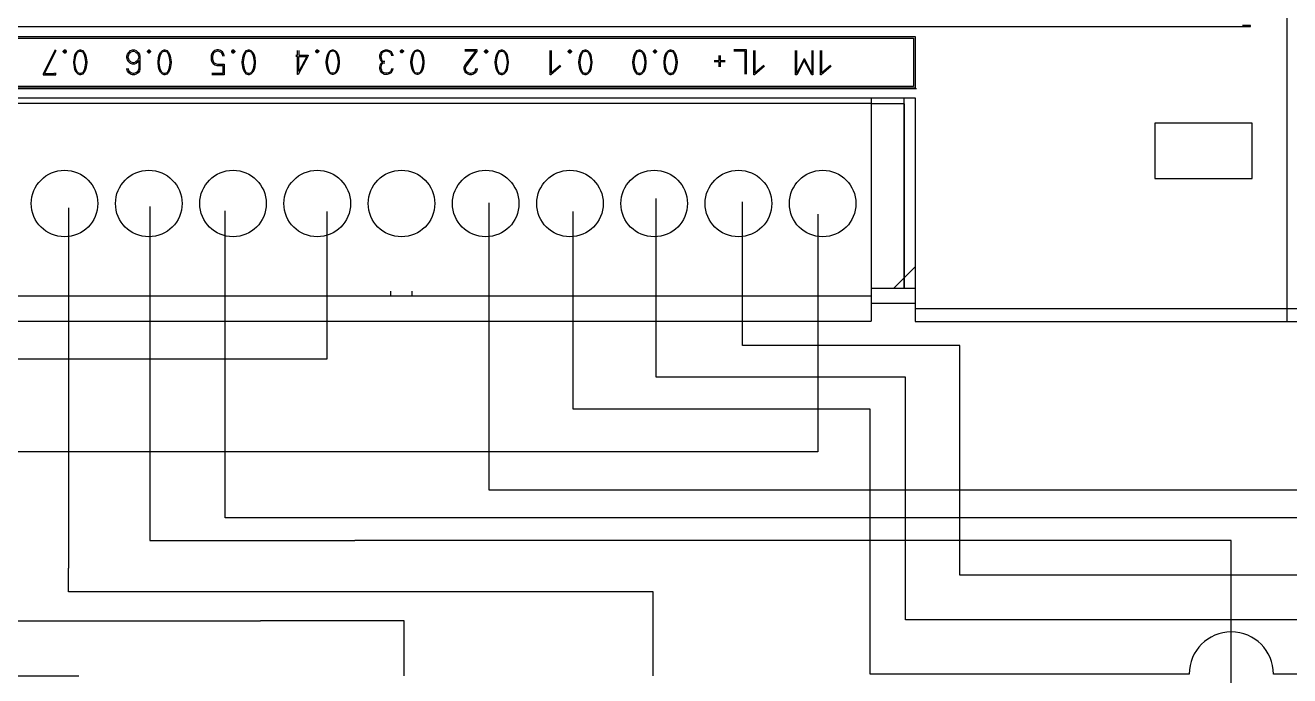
# Model space of a CAD drawing. Header units: millimetres. Extents: x 408 to 981, y 278 to 684.
# Drawn here: x 618.6 to 694.9, y 415.7 to 455 of the extents above; entities that cross this region are included whole.
import ezdxf

# ---------------------------------------------------------------- set-up
doc = ezdxf.new("R2010")
doc.units = ezdxf.units.MM
for name, color, linetype in [('0007LEVEL_1', 7, 'Continuous'), ('8_ALL_NOTES_BALLOONS_SYMBOLS_GT', 7, 'Continuous'), ('RED_2.5mm^2', 1, 'Continuous')]:
    doc.layers.add(name, color=color, linetype=linetype)

msp = doc.modelspace()

# ---------------------------------------------------------------- linework, layer by layer
at = {"color": 7, "linetype": 'Continuous'}
for p, q in [((694.683, 516.296), (694.683, 437.896)), ((539.283, 454.905), (692.483, 454.905)), ((692.483, 454.905), (692.483, 454.964)), ((539.183, 450.596), (672.263, 450.596)), ((672.263, 450.596), (672.263, 437.096)), ((686.723, 449.076), (686.723, 445.736)), ((692.583, 449.076), (686.723, 449.076)), ((692.583, 445.736), (692.583, 449.076)), ((686.723, 445.736), (692.583, 445.736)), ((672.263, 437.096), (732.283, 437.096))]:
    msp.add_line(p, q, dxfattribs=at)
for points in [[(692.483, 454.964), (692.24, 454.965), (692.081, 454.967), (691.995, 454.971)], [(694.683, 437.896), (694.682, 437.59), (694.68, 437.33), (694.676, 437.157), (694.672, 437.096)]]:
    msp.add_spline(points, degree=3, dxfattribs=at)
at = {"layer": '0007LEVEL_1', "color": 7, "linetype": 'Continuous'}
for p, q in [((607.883, 454.296), (672.263, 454.296)), ((607.983, 454.196), (672.163, 454.196)), ((672.163, 454.196), (672.163, 451.296)), ((672.263, 454.296), (672.263, 451.196)), ((620.393, 453.496), (619.68, 452.033)), ((620.43, 453.458), (619.755, 452.071)), ((620.88, 453.421), (620.955, 453.496)), ((620.88, 453.383), (620.88, 453.421)), ((620.955, 453.308), (620.88, 453.383)), ((620.955, 453.496), (620.993, 453.496)), ((620.955, 453.383), (620.955, 453.421)), ((620.955, 453.421), (620.993, 453.421)), ((620.993, 453.383), (620.955, 453.383)), ((620.993, 453.308), (620.955, 453.308)), ((620.993, 453.496), (621.068, 453.421)), ((620.993, 453.421), (620.993, 453.383)), ((621.068, 453.383), (620.993, 453.308)), ((621.068, 453.421), (621.068, 453.383)), ((621.518, 452.783), (621.555, 453.008)), ((621.555, 453.008), (621.593, 453.196)), ((621.593, 453.196), (621.668, 453.346)), ((621.593, 452.783), (621.63, 453.008)), ((621.63, 453.008), (621.668, 453.196)), ((621.668, 453.346), (621.78, 453.458)), ((621.668, 453.196), (621.743, 453.346)), ((621.743, 453.346), (621.78, 453.383)), ((621.78, 453.458), (621.893, 453.496)), ((621.78, 453.383), (621.893, 453.421)), ((621.893, 453.496), (621.93, 453.496)), ((621.893, 453.421), (621.93, 453.421)), ((621.93, 453.496), (622.043, 453.458)), ((621.93, 453.421), (622.043, 453.383)), ((622.043, 453.458), (622.155, 453.346)), ((622.043, 453.383), (622.08, 453.346)), ((622.08, 453.346), (622.155, 453.196)), ((622.155, 453.346), (622.23, 453.196)), ((622.155, 453.196), (622.193, 453.008)), ((622.193, 453.008), (622.23, 452.783)), ((622.23, 453.196), (622.268, 453.008)), ((622.268, 453.008), (622.305, 452.783)), ((624.725, 453.121), (624.763, 453.233)), ((624.725, 453.008), (624.725, 453.121)), ((624.763, 452.896), (624.725, 453.008)), ((624.763, 453.233), (624.838, 453.346)), ((624.8, 453.083), (624.838, 453.196)), ((624.8, 453.046), (624.8, 453.083)), ((624.838, 452.933), (624.8, 453.046)), ((624.838, 453.346), (624.95, 453.458)), ((624.838, 453.196), (624.875, 453.271)), ((624.875, 453.271), (624.988, 453.383)), ((624.95, 453.458), (625.063, 453.496)), ((624.988, 453.383), (625.1, 453.421)), ((625.063, 453.496), (625.175, 453.496)), ((625.1, 453.421), (625.138, 453.421)), ((625.138, 453.421), (625.25, 453.383)), ((625.175, 453.496), (625.288, 453.458)), ((625.25, 453.383), (625.363, 453.271)), ((625.288, 453.458), (625.4, 453.346)), ((625.363, 453.271), (625.4, 453.196)), ((625.4, 453.346), (625.475, 453.233)), ((625.4, 453.196), (625.438, 453.083)), ((625.438, 453.046), (625.4, 452.933)), ((625.438, 453.083), (625.438, 453.046)), ((625.475, 453.233), (625.513, 453.121)), ((625.513, 453.121), (625.513, 452.333)), ((625.963, 453.421), (626.038, 453.496)), ((625.963, 453.383), (625.963, 453.421)), ((626.038, 453.308), (625.963, 453.383)), ((626.038, 453.496), (626.075, 453.496)), ((626.038, 453.383), (626.038, 453.421)), ((626.038, 453.421), (626.075, 453.421)), ((626.075, 453.383), (626.038, 453.383)), ((626.075, 453.308), (626.038, 453.308)), ((626.075, 453.496), (626.15, 453.421)), ((626.075, 453.421), (626.075, 453.383)), ((626.15, 453.383), (626.075, 453.308)), ((626.15, 453.421), (626.15, 453.383)), ((626.6, 452.783), (626.638, 453.008)), ((626.638, 453.008), (626.675, 453.196)), ((626.675, 453.196), (626.75, 453.346)), ((626.675, 452.783), (626.713, 453.008)), ((626.713, 453.008), (626.75, 453.196)), ((626.75, 453.346), (626.863, 453.458)), ((626.75, 453.196), (626.825, 453.346)), ((626.825, 453.346), (626.863, 453.383)), ((626.863, 453.458), (626.975, 453.496)), ((626.863, 453.383), (626.975, 453.421)), ((626.975, 453.496), (627.013, 453.496)), ((626.975, 453.421), (627.013, 453.421)), ((627.013, 453.496), (627.125, 453.458)), ((627.013, 453.421), (627.125, 453.383)), ((627.125, 453.458), (627.238, 453.346)), ((627.125, 453.383), (627.163, 453.346)), ((627.163, 453.346), (627.238, 453.196)), ((627.238, 453.346), (627.313, 453.196)), ((627.238, 453.196), (627.275, 453.008)), ((627.275, 453.008), (627.313, 452.783)), ((627.313, 453.196), (627.35, 453.008)), ((627.35, 453.008), (627.388, 452.783)), ((629.843, 453.271), (629.805, 453.158)), ((629.805, 453.158), (629.805, 452.896)), ((629.918, 453.383), (629.843, 453.271)), ((629.918, 453.233), (629.88, 453.121)), ((629.88, 453.121), (629.88, 452.933)), ((630.03, 453.458), (629.918, 453.383)), ((629.955, 453.308), (629.918, 453.233)), ((629.993, 453.346), (629.955, 453.308)), ((630.068, 453.383), (629.993, 453.346)), ((630.143, 453.496), (630.03, 453.458)), ((630.18, 453.421), (630.068, 453.383)), ((630.255, 453.496), (630.143, 453.496)), ((630.218, 453.421), (630.18, 453.421)), ((630.33, 453.383), (630.218, 453.421)), ((630.368, 453.458), (630.255, 453.496)), ((630.405, 453.346), (630.33, 453.383)), ((630.48, 453.383), (630.368, 453.458)), ((630.443, 453.308), (630.405, 453.346)), ((630.48, 453.233), (630.443, 453.308)), ((630.555, 453.271), (630.48, 453.383)), ((630.518, 453.121), (630.48, 453.233)), ((630.593, 453.158), (630.555, 453.271)), ((630.593, 453.121), (630.593, 453.158)), ((631.043, 453.421), (631.118, 453.496)), ((631.043, 453.383), (631.043, 453.421)), ((631.118, 453.308), (631.043, 453.383)), ((631.118, 453.496), (631.155, 453.496)), ((631.118, 453.383), (631.118, 453.421)), ((631.118, 453.421), (631.155, 453.421)), ((631.155, 453.383), (631.118, 453.383)), ((631.155, 453.308), (631.118, 453.308)), ((631.155, 453.496), (631.23, 453.421)), ((631.155, 453.421), (631.155, 453.383)), ((631.23, 453.383), (631.155, 453.308)), ((631.23, 453.421), (631.23, 453.383)), ((631.68, 452.783), (631.718, 453.008)), ((631.718, 453.008), (631.755, 453.196)), ((631.755, 453.196), (631.83, 453.346)), ((631.755, 452.783), (631.793, 453.008)), ((631.793, 453.008), (631.83, 453.196)), ((631.83, 453.346), (631.943, 453.458)), ((631.83, 453.196), (631.905, 453.346)), ((631.905, 453.346), (631.943, 453.383)), ((631.943, 453.458), (632.055, 453.496)), ((631.943, 453.383), (632.055, 453.421)), ((632.055, 453.496), (632.093, 453.496)), ((632.055, 453.421), (632.093, 453.421)), ((632.093, 453.496), (632.205, 453.458)), ((632.093, 453.421), (632.205, 453.383)), ((632.205, 453.458), (632.318, 453.346)), ((632.205, 453.383), (632.243, 453.346)), ((632.243, 453.346), (632.318, 453.196)), ((632.318, 453.346), (632.393, 453.196)), ((632.318, 453.196), (632.355, 453.008)), ((632.355, 453.008), (632.393, 452.783)), ((632.393, 453.196), (632.43, 453.008)), ((632.43, 453.008), (632.468, 452.783)), ((634.909, 453.17), (635.021, 453.17)), ((635.021, 453.095), (634.909, 453.095)), ((635.021, 453.17), (635.021, 453.47)), ((635.021, 452.007), (635.021, 453.095)), ((635.659, 453.132), (635.059, 452.007)), ((635.096, 453.47), (635.096, 453.17)), ((635.096, 453.17), (635.659, 453.17)), ((635.584, 453.095), (635.096, 452.195)), ((635.096, 452.195), (635.096, 453.095)), ((635.096, 453.095), (635.584, 453.095)), ((635.659, 453.17), (635.659, 453.132)), ((636.109, 453.432), (636.184, 453.507)), ((636.109, 453.395), (636.109, 453.432)), ((636.184, 453.32), (636.109, 453.395)), ((636.184, 453.507), (636.221, 453.507)), ((636.184, 453.395), (636.184, 453.432)), ((636.184, 453.432), (636.221, 453.432)), ((636.221, 453.395), (636.184, 453.395)), ((636.221, 453.32), (636.184, 453.32)), ((636.221, 453.507), (636.296, 453.432)), ((636.221, 453.432), (636.221, 453.395)), ((636.296, 453.395), (636.221, 453.32)), ((636.296, 453.432), (636.296, 453.395)), ((636.746, 452.795), (636.784, 453.02)), ((636.784, 453.02), (636.821, 453.207)), ((636.821, 453.207), (636.896, 453.357)), ((636.821, 452.795), (636.859, 453.02)), ((636.859, 453.02), (636.896, 453.207)), ((636.896, 453.357), (637.009, 453.47)), ((636.896, 453.207), (636.971, 453.357)), ((636.971, 453.357), (637.009, 453.395)), ((637.009, 453.47), (637.121, 453.507)), ((637.009, 453.395), (637.121, 453.432)), ((637.121, 453.507), (637.159, 453.507)), ((637.121, 453.432), (637.159, 453.432)), ((637.159, 453.507), (637.271, 453.47)), ((637.159, 453.432), (637.271, 453.395)), ((637.271, 453.47), (637.384, 453.357)), ((637.271, 453.395), (637.309, 453.357)), ((637.309, 453.357), (637.384, 453.207)), ((637.384, 453.357), (637.459, 453.207)), ((637.384, 453.207), (637.421, 453.02)), ((637.421, 453.02), (637.459, 452.795)), ((637.459, 453.207), (637.496, 453.02)), ((637.496, 453.02), (637.534, 452.795)), ((639.976, 453.17), (640.014, 453.282)), ((639.976, 453.057), (639.976, 453.17)), ((640.014, 452.907), (639.976, 453.057)), ((640.014, 453.282), (640.089, 453.395)), ((640.051, 453.132), (640.089, 453.245)), ((640.051, 453.057), (640.051, 453.132)), ((640.089, 452.907), (640.051, 453.057)), ((640.089, 453.395), (640.201, 453.47)), ((640.089, 453.245), (640.126, 453.32)), ((640.126, 453.32), (640.164, 453.357)), ((640.164, 453.357), (640.239, 453.395)), ((640.201, 453.47), (640.314, 453.507)), ((640.239, 453.395), (640.351, 453.432)), ((640.314, 453.507), (640.426, 453.507)), ((640.351, 453.432), (640.389, 453.432)), ((640.389, 453.432), (640.501, 453.395)), ((640.426, 453.507), (640.539, 453.47)), ((640.501, 453.395), (640.576, 453.357)), ((640.539, 453.47), (640.651, 453.395)), ((640.576, 453.357), (640.614, 453.32)), ((640.614, 453.32), (640.651, 453.245)), ((640.651, 453.395), (640.726, 453.282)), ((640.651, 453.245), (640.689, 453.132)), ((640.726, 453.282), (640.764, 453.17)), ((640.764, 453.17), (640.764, 453.132)), ((641.214, 453.432), (641.289, 453.507)), ((641.214, 453.395), (641.214, 453.432)), ((641.289, 453.32), (641.214, 453.395)), ((641.289, 453.507), (641.326, 453.507)), ((641.289, 453.395), (641.289, 453.432)), ((641.289, 453.432), (641.326, 453.432)), ((641.326, 453.395), (641.289, 453.395)), ((641.326, 453.32), (641.289, 453.32)), ((641.326, 453.507), (641.401, 453.432)), ((641.326, 453.432), (641.326, 453.395)), ((641.401, 453.395), (641.326, 453.32)), ((641.401, 453.432), (641.401, 453.395)), ((641.851, 452.795), (641.889, 453.02)), ((641.889, 453.02), (641.926, 453.207)), ((641.926, 453.207), (642.001, 453.357)), ((641.926, 452.795), (641.964, 453.02)), ((641.964, 453.02), (642.001, 453.207)), ((642.001, 453.357), (642.114, 453.47)), ((642.001, 453.207), (642.076, 453.357)), ((642.076, 453.357), (642.114, 453.395)), ((642.114, 453.47), (642.226, 453.507)), ((642.114, 453.395), (642.226, 453.432)), ((642.226, 453.507), (642.264, 453.507)), ((642.226, 453.432), (642.264, 453.432)), ((642.264, 453.507), (642.376, 453.47)), ((642.264, 453.432), (642.376, 453.395)), ((642.376, 453.47), (642.489, 453.357)), ((642.376, 453.395), (642.414, 453.357)), ((642.414, 453.357), (642.489, 453.207)), ((642.489, 453.357), (642.564, 453.207)), ((642.489, 453.207), (642.526, 453.02)), ((642.526, 453.02), (642.564, 452.795)), ((642.564, 453.207), (642.601, 453.02)), ((642.601, 453.02), (642.639, 452.795)), ((645.847, 453.496), (645.097, 453.496)), ((645.097, 452.558), (645.772, 453.421)), ((645.772, 453.421), (645.097, 453.421)), ((645.172, 452.483), (645.847, 453.421)), ((645.847, 453.421), (645.847, 453.496)), ((646.297, 453.421), (646.372, 453.496)), ((646.297, 453.383), (646.297, 453.421)), ((646.372, 453.308), (646.297, 453.383)), ((646.372, 453.496), (646.409, 453.496)), ((646.372, 453.383), (646.372, 453.421)), ((646.372, 453.421), (646.409, 453.421)), ((646.409, 453.383), (646.372, 453.383)), ((646.409, 453.308), (646.372, 453.308)), ((646.409, 453.496), (646.484, 453.421)), ((646.409, 453.421), (646.409, 453.383)), ((646.484, 453.383), (646.409, 453.308)), ((646.484, 453.421), (646.484, 453.383)), ((646.934, 452.783), (646.972, 453.008)), ((646.972, 453.008), (647.009, 453.196)), ((647.009, 453.196), (647.084, 453.346)), ((647.009, 452.783), (647.047, 453.008)), ((647.047, 453.008), (647.084, 453.196)), ((647.084, 453.346), (647.197, 453.458)), ((647.084, 453.196), (647.159, 453.346)), ((647.159, 453.346), (647.197, 453.383)), ((647.197, 453.458), (647.309, 453.496)), ((647.197, 453.383), (647.309, 453.421)), ((647.309, 453.496), (647.347, 453.496)), ((647.309, 453.421), (647.347, 453.421)), ((647.347, 453.496), (647.459, 453.458)), ((647.347, 453.421), (647.459, 453.383)), ((647.459, 453.458), (647.572, 453.346)), ((647.459, 453.383), (647.497, 453.346)), ((647.497, 453.346), (647.572, 453.196)), ((647.572, 453.346), (647.647, 453.196)), ((647.572, 453.196), (647.609, 453.008)), ((647.609, 453.008), (647.647, 452.783)), ((647.647, 453.196), (647.684, 453.008)), ((647.684, 453.008), (647.722, 452.783)), ((650.257, 451.996), (650.257, 453.458)), ((650.332, 452.108), (650.332, 453.458)), ((651.344, 453.421), (651.419, 453.496)), ((651.344, 453.383), (651.344, 453.421)), ((651.419, 453.308), (651.344, 453.383)), ((651.419, 453.496), (651.457, 453.496)), ((651.419, 453.383), (651.419, 453.421)), ((651.419, 453.421), (651.457, 453.421)), ((651.457, 453.383), (651.419, 453.383)), ((651.457, 453.308), (651.419, 453.308)), ((651.457, 453.496), (651.532, 453.421)), ((651.457, 453.421), (651.457, 453.383)), ((651.532, 453.383), (651.457, 453.308)), ((651.532, 453.421), (651.532, 453.383)), ((651.982, 452.783), (652.019, 453.008)), ((652.019, 453.008), (652.057, 453.196)), ((652.057, 453.196), (652.132, 453.346)), ((652.057, 452.783), (652.094, 453.008)), ((652.094, 453.008), (652.132, 453.196)), ((652.132, 453.346), (652.244, 453.458)), ((652.132, 453.196), (652.207, 453.346)), ((652.207, 453.346), (652.244, 453.383)), ((652.244, 453.458), (652.357, 453.496)), ((652.244, 453.383), (652.357, 453.421)), ((652.357, 453.496), (652.394, 453.496)), ((652.357, 453.421), (652.394, 453.421)), ((652.394, 453.496), (652.507, 453.458)), ((652.394, 453.421), (652.507, 453.383)), ((652.507, 453.458), (652.619, 453.346)), ((652.507, 453.383), (652.544, 453.346)), ((652.544, 453.346), (652.619, 453.196)), ((652.619, 453.346), (652.694, 453.196)), ((652.619, 453.196), (652.657, 453.008)), ((652.657, 453.008), (652.694, 452.783)), ((652.694, 453.196), (652.732, 453.008)), ((652.732, 453.008), (652.769, 452.783)), ((655.242, 452.783), (655.279, 453.008)), ((655.279, 453.008), (655.317, 453.196)), ((655.317, 453.196), (655.392, 453.346)), ((655.317, 452.783), (655.354, 453.008)), ((655.354, 453.008), (655.392, 453.196)), ((655.392, 453.346), (655.504, 453.458)), ((655.392, 453.196), (655.467, 453.346)), ((655.467, 453.346), (655.504, 453.383)), ((655.504, 453.458), (655.617, 453.496)), ((655.504, 453.383), (655.617, 453.421)), ((655.617, 453.496), (655.654, 453.496)), ((655.617, 453.421), (655.654, 453.421)), ((655.654, 453.496), (655.767, 453.458)), ((655.654, 453.421), (655.767, 453.383)), ((655.767, 453.458), (655.879, 453.346)), ((655.767, 453.383), (655.804, 453.346)), ((655.804, 453.346), (655.879, 453.196)), ((655.879, 453.346), (655.954, 453.196)), ((655.879, 453.196), (655.917, 453.008)), ((655.917, 453.008), (655.954, 452.783)), ((655.954, 453.196), (655.992, 453.008)), ((655.992, 453.008), (656.029, 452.783)), ((656.479, 453.421), (656.554, 453.496)), ((656.479, 453.383), (656.479, 453.421)), ((656.554, 453.308), (656.479, 453.383)), ((656.554, 453.496), (656.592, 453.496)), ((656.554, 453.383), (656.554, 453.421)), ((656.554, 453.421), (656.592, 453.421)), ((656.592, 453.383), (656.554, 453.383)), ((656.592, 453.308), (656.554, 453.308)), ((656.592, 453.496), (656.667, 453.421)), ((656.592, 453.421), (656.592, 453.383)), ((656.667, 453.383), (656.592, 453.308)), ((656.667, 453.421), (656.667, 453.383)), ((657.117, 452.783), (657.154, 453.008)), ((657.154, 453.008), (657.192, 453.196)), ((657.192, 453.196), (657.267, 453.346)), ((657.192, 452.783), (657.229, 453.008)), ((657.229, 453.008), (657.267, 453.196)), ((657.267, 453.346), (657.379, 453.458)), ((657.267, 453.196), (657.342, 453.346)), ((657.342, 453.346), (657.379, 453.383)), ((657.379, 453.458), (657.492, 453.496)), ((657.379, 453.383), (657.492, 453.421)), ((657.492, 453.496), (657.529, 453.496)), ((657.492, 453.421), (657.529, 453.421)), ((657.529, 453.496), (657.642, 453.458)), ((657.529, 453.421), (657.642, 453.383)), ((657.642, 453.458), (657.754, 453.346)), ((657.642, 453.383), (657.679, 453.346)), ((657.679, 453.346), (657.754, 453.196)), ((657.754, 453.346), (657.829, 453.196)), ((657.754, 453.196), (657.792, 453.008)), ((657.792, 453.008), (657.829, 452.783)), ((657.829, 453.196), (657.867, 453.008)), ((657.867, 453.008), (657.904, 452.783)), ((660.432, 452.858), (660.432, 453.158)), ((660.507, 453.158), (660.507, 452.858)), ((662.082, 453.496), (661.332, 453.496)), ((662.007, 453.421), (661.332, 453.421)), ((662.007, 452.033), (662.007, 453.421)), ((662.082, 452.033), (662.082, 453.496)), ((662.532, 451.996), (662.532, 453.458)), ((662.607, 452.108), (662.607, 453.458)), ((665.05, 451.996), (665.05, 453.458)), ((665.125, 452.071), (665.125, 453.458)), ((666.025, 453.458), (666.025, 452.071)), ((666.1, 453.458), (666.1, 451.996)), ((666.55, 451.996), (666.55, 453.458)), ((666.625, 452.108), (666.625, 453.458)), ((621.518, 452.708), (621.518, 452.783)), ((621.555, 452.483), (621.518, 452.708)), ((621.593, 452.296), (621.555, 452.483)), ((621.593, 452.708), (621.593, 452.783)), ((621.63, 452.483), (621.593, 452.708)), ((621.668, 452.146), (621.593, 452.296)), ((621.668, 452.296), (621.63, 452.483)), ((621.743, 452.146), (621.668, 452.296)), ((622.155, 452.296), (622.08, 452.146)), ((622.193, 452.483), (622.155, 452.296)), ((622.23, 452.296), (622.155, 452.146)), ((622.23, 452.708), (622.193, 452.483)), ((622.23, 452.783), (622.23, 452.708)), ((622.268, 452.483), (622.23, 452.296)), ((622.305, 452.708), (622.268, 452.483)), ((622.305, 452.783), (622.305, 452.708)), ((624.725, 452.333), (624.725, 452.371)), ((624.763, 452.221), (624.725, 452.333)), ((624.838, 452.783), (624.763, 452.896)), ((624.838, 452.108), (624.763, 452.221)), ((624.838, 452.258), (624.8, 452.371)), ((624.875, 452.858), (624.838, 452.933)), ((624.95, 452.671), (624.838, 452.783)), ((624.875, 452.183), (624.838, 452.258)), ((624.988, 452.746), (624.875, 452.858)), ((625.063, 452.633), (624.95, 452.671)), ((625.1, 452.708), (624.988, 452.746)), ((625.175, 452.633), (625.063, 452.633)), ((625.138, 452.708), (625.1, 452.708)), ((625.25, 452.746), (625.138, 452.708)), ((625.288, 452.671), (625.175, 452.633)), ((625.363, 452.858), (625.25, 452.746)), ((625.4, 452.783), (625.288, 452.671)), ((625.4, 452.933), (625.363, 452.858)), ((625.4, 452.258), (625.363, 452.183)), ((625.438, 452.858), (625.4, 452.783)), ((625.438, 452.371), (625.4, 452.258)), ((625.475, 452.221), (625.4, 452.108)), ((625.438, 452.858), (625.438, 452.371)), ((625.513, 452.333), (625.475, 452.221)), ((626.6, 452.708), (626.6, 452.783)), ((626.638, 452.483), (626.6, 452.708)), ((626.675, 452.296), (626.638, 452.483)), ((626.675, 452.708), (626.675, 452.783)), ((626.713, 452.483), (626.675, 452.708)), ((626.75, 452.146), (626.675, 452.296)), ((626.75, 452.296), (626.713, 452.483)), ((626.825, 452.146), (626.75, 452.296)), ((627.238, 452.296), (627.163, 452.146)), ((627.275, 452.483), (627.238, 452.296)), ((627.313, 452.296), (627.238, 452.146)), ((627.313, 452.708), (627.275, 452.483)), ((627.313, 452.783), (627.313, 452.708)), ((627.35, 452.483), (627.313, 452.296)), ((627.388, 452.708), (627.35, 452.483)), ((627.388, 452.783), (627.388, 452.708)), ((629.805, 452.896), (629.843, 452.783)), ((629.843, 452.783), (629.918, 452.671)), ((629.88, 452.933), (629.918, 452.821)), ((629.918, 452.821), (629.955, 452.746)), ((629.918, 452.671), (630.03, 452.596)), ((629.955, 452.746), (629.993, 452.708)), ((629.993, 452.708), (630.068, 452.671)), ((630.03, 452.596), (630.143, 452.558)), ((630.068, 452.671), (630.18, 452.633)), ((630.143, 452.558), (630.518, 452.558)), ((630.18, 452.633), (630.593, 452.633)), ((630.518, 452.558), (630.518, 452.071)), ((630.593, 452.633), (630.593, 451.996)), ((631.68, 452.708), (631.68, 452.783)), ((631.718, 452.483), (631.68, 452.708)), ((631.755, 452.296), (631.718, 452.483)), ((631.755, 452.708), (631.755, 452.783)), ((631.793, 452.483), (631.755, 452.708)), ((631.83, 452.146), (631.755, 452.296)), ((631.83, 452.296), (631.793, 452.483)), ((631.905, 452.146), (631.83, 452.296)), ((632.318, 452.296), (632.243, 452.146)), ((632.355, 452.483), (632.318, 452.296)), ((632.393, 452.296), (632.318, 452.146)), ((632.393, 452.708), (632.355, 452.483)), ((632.393, 452.783), (632.393, 452.708)), ((632.43, 452.483), (632.393, 452.296)), ((632.468, 452.708), (632.43, 452.483)), ((632.468, 452.783), (632.468, 452.708)), ((636.746, 452.72), (636.746, 452.795)), ((636.784, 452.495), (636.746, 452.72)), ((636.821, 452.307), (636.784, 452.495)), ((636.821, 452.72), (636.821, 452.795)), ((636.859, 452.495), (636.821, 452.72)), ((636.896, 452.157), (636.821, 452.307)), ((636.896, 452.307), (636.859, 452.495)), ((636.971, 452.157), (636.896, 452.307)), ((637.384, 452.307), (637.309, 452.157)), ((637.421, 452.495), (637.384, 452.307)), ((637.459, 452.307), (637.384, 452.157)), ((637.459, 452.72), (637.421, 452.495)), ((637.459, 452.795), (637.459, 452.72)), ((637.496, 452.495), (637.459, 452.307)), ((637.534, 452.72), (637.496, 452.495)), ((637.534, 452.795), (637.534, 452.72)), ((639.976, 452.457), (640.014, 452.607)), ((639.976, 452.345), (639.976, 452.457)), ((640.014, 452.232), (639.976, 452.345)), ((640.089, 452.795), (640.014, 452.907)), ((640.014, 452.607), (640.089, 452.72)), ((640.089, 452.12), (640.014, 452.232)), ((640.051, 452.457), (640.089, 452.607)), ((640.051, 452.382), (640.051, 452.457)), ((640.089, 452.27), (640.051, 452.382)), ((640.126, 452.832), (640.089, 452.907)), ((640.126, 452.757), (640.089, 452.795)), ((640.089, 452.72), (640.126, 452.757)), ((640.089, 452.607), (640.126, 452.682)), ((640.126, 452.195), (640.089, 452.27)), ((640.201, 452.795), (640.126, 452.832)), ((640.126, 452.757), (640.164, 452.757)), ((640.126, 452.682), (640.201, 452.72)), ((640.164, 452.157), (640.126, 452.195)), ((640.276, 452.795), (640.201, 452.795)), ((640.201, 452.72), (640.276, 452.72)), ((640.614, 452.195), (640.576, 452.157)), ((640.651, 452.27), (640.614, 452.195)), ((640.689, 452.382), (640.651, 452.27)), ((640.726, 452.232), (640.651, 452.12)), ((640.764, 452.345), (640.726, 452.232)), ((640.764, 452.382), (640.764, 452.345)), ((641.851, 452.72), (641.851, 452.795)), ((641.889, 452.495), (641.851, 452.72)), ((641.926, 452.307), (641.889, 452.495)), ((641.926, 452.72), (641.926, 452.795)), ((641.964, 452.495), (641.926, 452.72)), ((642.001, 452.157), (641.926, 452.307)), ((642.001, 452.307), (641.964, 452.495)), ((642.076, 452.157), (642.001, 452.307)), ((642.489, 452.307), (642.414, 452.157)), ((642.526, 452.495), (642.489, 452.307)), ((642.564, 452.307), (642.489, 452.157)), ((642.564, 452.72), (642.526, 452.495)), ((642.564, 452.795), (642.564, 452.72)), ((642.601, 452.495), (642.564, 452.307)), ((642.639, 452.72), (642.601, 452.495)), ((642.639, 452.795), (642.639, 452.72)), ((645.059, 452.446), (645.097, 452.558)), ((645.059, 452.333), (645.059, 452.446)), ((645.097, 452.221), (645.059, 452.333)), ((645.172, 452.108), (645.097, 452.221)), ((645.134, 452.408), (645.172, 452.483)), ((645.134, 452.371), (645.134, 452.408)), ((645.172, 452.258), (645.134, 452.371)), ((645.209, 452.183), (645.172, 452.258)), ((645.734, 452.258), (645.697, 452.183)), ((645.772, 452.371), (645.734, 452.258)), ((645.809, 452.221), (645.734, 452.108)), ((645.847, 452.333), (645.809, 452.221)), ((645.847, 452.371), (645.847, 452.333)), ((646.934, 452.708), (646.934, 452.783)), ((646.972, 452.483), (646.934, 452.708)), ((647.009, 452.296), (646.972, 452.483)), ((647.009, 452.708), (647.009, 452.783)), ((647.047, 452.483), (647.009, 452.708)), ((647.084, 452.146), (647.009, 452.296)), ((647.084, 452.296), (647.047, 452.483)), ((647.159, 452.146), (647.084, 452.296)), ((647.572, 452.296), (647.497, 452.146)), ((647.609, 452.483), (647.572, 452.296)), ((647.647, 452.296), (647.572, 452.146)), ((647.647, 452.708), (647.609, 452.483)), ((647.647, 452.783), (647.647, 452.708)), ((647.684, 452.483), (647.647, 452.296)), ((647.722, 452.708), (647.684, 452.483)), ((647.722, 452.783), (647.722, 452.708)), ((650.894, 452.521), (650.294, 451.996)), ((650.857, 452.558), (650.332, 452.108)), ((651.982, 452.708), (651.982, 452.783)), ((652.019, 452.483), (651.982, 452.708)), ((652.057, 452.296), (652.019, 452.483)), ((652.057, 452.708), (652.057, 452.783)), ((652.094, 452.483), (652.057, 452.708)), ((652.132, 452.146), (652.057, 452.296)), ((652.132, 452.296), (652.094, 452.483)), ((652.207, 452.146), (652.132, 452.296)), ((652.619, 452.296), (652.544, 452.146)), ((652.657, 452.483), (652.619, 452.296)), ((652.694, 452.296), (652.619, 452.146)), ((652.694, 452.708), (652.657, 452.483)), ((652.694, 452.783), (652.694, 452.708)), ((652.732, 452.483), (652.694, 452.296)), ((652.769, 452.708), (652.732, 452.483)), ((652.769, 452.783), (652.769, 452.708)), ((655.242, 452.708), (655.242, 452.783)), ((655.279, 452.483), (655.242, 452.708)), ((655.317, 452.296), (655.279, 452.483)), ((655.317, 452.708), (655.317, 452.783)), ((655.354, 452.483), (655.317, 452.708)), ((655.392, 452.146), (655.317, 452.296)), ((655.392, 452.296), (655.354, 452.483)), ((655.467, 452.146), (655.392, 452.296)), ((655.879, 452.296), (655.804, 452.146)), ((655.917, 452.483), (655.879, 452.296)), ((655.954, 452.296), (655.879, 452.146)), ((655.954, 452.708), (655.917, 452.483)), ((655.954, 452.783), (655.954, 452.708)), ((655.992, 452.483), (655.954, 452.296)), ((656.029, 452.708), (655.992, 452.483)), ((656.029, 452.783), (656.029, 452.708)), ((657.117, 452.708), (657.117, 452.783)), ((657.154, 452.483), (657.117, 452.708)), ((657.192, 452.296), (657.154, 452.483)), ((657.192, 452.708), (657.192, 452.783)), ((657.229, 452.483), (657.192, 452.708)), ((657.267, 452.146), (657.192, 452.296)), ((657.267, 452.296), (657.229, 452.483)), ((657.342, 452.146), (657.267, 452.296)), ((657.754, 452.296), (657.679, 452.146)), ((657.792, 452.483), (657.754, 452.296)), ((657.829, 452.296), (657.754, 452.146)), ((657.829, 452.708), (657.792, 452.483)), ((657.829, 452.783), (657.829, 452.708)), ((657.867, 452.483), (657.829, 452.296)), ((657.904, 452.708), (657.867, 452.483)), ((657.904, 452.783), (657.904, 452.708)), ((660.132, 452.858), (660.432, 452.858)), ((660.432, 452.783), (660.132, 452.783)), ((660.432, 452.483), (660.432, 452.783)), ((660.507, 452.858), (660.807, 452.858)), ((660.507, 452.783), (660.507, 452.483)), ((660.807, 452.783), (660.507, 452.783)), ((663.17, 452.521), (662.57, 451.996)), ((663.132, 452.558), (662.607, 452.108)), ((665.538, 452.933), (665.125, 452.071)), ((665.575, 452.858), (665.125, 451.996)), ((665.613, 452.933), (665.538, 452.933)), ((666.025, 451.996), (665.575, 452.858)), ((666.025, 452.071), (665.613, 452.933)), ((667.188, 452.521), (666.588, 451.996)), ((667.15, 452.558), (666.625, 452.108)), ((619.68, 452.033), (619.68, 451.996)), ((619.68, 451.996), (620.43, 451.996)), ((619.755, 452.071), (620.355, 452.071)), ((620.355, 452.071), (620.355, 452.108)), ((620.43, 451.996), (620.43, 452.108)), ((621.78, 452.033), (621.668, 452.146)), ((621.78, 452.108), (621.743, 452.146)), ((621.893, 452.071), (621.78, 452.108)), ((621.893, 451.996), (621.78, 452.033)), ((621.93, 452.071), (621.893, 452.071)), ((621.93, 451.996), (621.893, 451.996)), ((622.043, 452.108), (621.93, 452.071)), ((622.043, 452.033), (621.93, 451.996)), ((622.155, 452.146), (622.043, 452.033)), ((622.08, 452.146), (622.043, 452.108)), ((624.95, 452.033), (624.838, 452.108)), ((624.913, 452.146), (624.875, 452.183)), ((624.988, 452.108), (624.913, 452.146)), ((625.063, 451.996), (624.95, 452.033)), ((625.1, 452.071), (624.988, 452.108)), ((625.175, 451.996), (625.063, 451.996)), ((625.138, 452.071), (625.1, 452.071)), ((625.25, 452.108), (625.138, 452.071)), ((625.288, 452.033), (625.175, 451.996)), ((625.325, 452.146), (625.25, 452.108)), ((625.4, 452.108), (625.288, 452.033)), ((625.363, 452.183), (625.325, 452.146)), ((626.863, 452.033), (626.75, 452.146)), ((626.863, 452.108), (626.825, 452.146)), ((626.975, 452.071), (626.863, 452.108)), ((626.975, 451.996), (626.863, 452.033)), ((627.013, 452.071), (626.975, 452.071)), ((627.013, 451.996), (626.975, 451.996)), ((627.125, 452.108), (627.013, 452.071)), ((627.125, 452.033), (627.013, 451.996)), ((627.238, 452.146), (627.125, 452.033)), ((627.163, 452.146), (627.125, 452.108)), ((630.518, 452.071), (629.843, 452.071)), ((630.593, 451.996), (629.843, 451.996)), ((631.943, 452.033), (631.83, 452.146)), ((631.943, 452.108), (631.905, 452.146)), ((632.055, 452.071), (631.943, 452.108)), ((632.055, 451.996), (631.943, 452.033)), ((632.093, 452.071), (632.055, 452.071)), ((632.093, 451.996), (632.055, 451.996)), ((632.205, 452.108), (632.093, 452.071)), ((632.205, 452.033), (632.093, 451.996)), ((632.318, 452.146), (632.205, 452.033)), ((632.243, 452.146), (632.205, 452.108)), ((635.059, 452.007), (635.021, 452.007)), ((637.009, 452.045), (636.896, 452.157)), ((637.009, 452.12), (636.971, 452.157)), ((637.121, 452.082), (637.009, 452.12)), ((637.121, 452.007), (637.009, 452.045)), ((637.159, 452.082), (637.121, 452.082)), ((637.159, 452.007), (637.121, 452.007)), ((637.271, 452.12), (637.159, 452.082)), ((637.271, 452.045), (637.159, 452.007)), ((637.384, 452.157), (637.271, 452.045)), ((637.309, 452.157), (637.271, 452.12)), ((640.201, 452.045), (640.089, 452.12)), ((640.239, 452.12), (640.164, 452.157)), ((640.239, 452.007), (640.201, 452.045)), ((640.351, 452.082), (640.239, 452.12)), ((640.426, 452.007), (640.239, 452.007)), ((640.389, 452.082), (640.351, 452.082)), ((640.501, 452.12), (640.389, 452.082)), ((640.539, 452.045), (640.426, 452.007)), ((640.576, 452.157), (640.501, 452.12)), ((640.651, 452.12), (640.539, 452.045)), ((642.114, 452.045), (642.001, 452.157)), ((642.114, 452.12), (642.076, 452.157)), ((642.226, 452.082), (642.114, 452.12)), ((642.226, 452.007), (642.114, 452.045)), ((642.264, 452.082), (642.226, 452.082)), ((642.264, 452.007), (642.226, 452.007)), ((642.376, 452.12), (642.264, 452.082)), ((642.376, 452.045), (642.264, 452.007)), ((642.489, 452.157), (642.376, 452.045)), ((642.414, 452.157), (642.376, 452.12)), ((645.284, 452.033), (645.172, 452.108)), ((645.247, 452.146), (645.209, 452.183)), ((645.322, 452.108), (645.247, 452.146)), ((645.397, 451.996), (645.284, 452.033)), ((645.434, 452.071), (645.322, 452.108)), ((645.509, 451.996), (645.397, 451.996)), ((645.472, 452.071), (645.434, 452.071)), ((645.584, 452.108), (645.472, 452.071)), ((645.622, 452.033), (645.509, 451.996)), ((645.659, 452.146), (645.584, 452.108)), ((645.734, 452.108), (645.622, 452.033)), ((645.697, 452.183), (645.659, 452.146)), ((647.197, 452.033), (647.084, 452.146)), ((647.197, 452.108), (647.159, 452.146)), ((647.309, 452.071), (647.197, 452.108)), ((647.309, 451.996), (647.197, 452.033)), ((647.347, 452.071), (647.309, 452.071)), ((647.347, 451.996), (647.309, 451.996)), ((647.459, 452.108), (647.347, 452.071)), ((647.459, 452.033), (647.347, 451.996)), ((647.572, 452.146), (647.459, 452.033)), ((647.497, 452.146), (647.459, 452.108)), ((650.294, 451.996), (650.257, 451.996)), ((652.244, 452.033), (652.132, 452.146)), ((652.244, 452.108), (652.207, 452.146)), ((652.357, 452.071), (652.244, 452.108)), ((652.357, 451.996), (652.244, 452.033)), ((652.394, 452.071), (652.357, 452.071)), ((652.394, 451.996), (652.357, 451.996)), ((652.507, 452.108), (652.394, 452.071)), ((652.507, 452.033), (652.394, 451.996)), ((652.544, 452.146), (652.507, 452.108)), ((652.619, 452.146), (652.507, 452.033)), ((655.504, 452.033), (655.392, 452.146)), ((655.504, 452.108), (655.467, 452.146)), ((655.617, 452.071), (655.504, 452.108)), ((655.617, 451.996), (655.504, 452.033)), ((655.654, 452.071), (655.617, 452.071)), ((655.654, 451.996), (655.617, 451.996)), ((655.767, 452.108), (655.654, 452.071)), ((655.767, 452.033), (655.654, 451.996)), ((655.879, 452.146), (655.767, 452.033)), ((655.804, 452.146), (655.767, 452.108)), ((657.379, 452.033), (657.267, 452.146)), ((657.379, 452.108), (657.342, 452.146)), ((657.492, 452.071), (657.379, 452.108)), ((657.492, 451.996), (657.379, 452.033)), ((657.529, 452.071), (657.492, 452.071)), ((657.529, 451.996), (657.492, 451.996)), ((657.642, 452.108), (657.529, 452.071)), ((657.642, 452.033), (657.529, 451.996)), ((657.754, 452.146), (657.642, 452.033)), ((657.679, 452.146), (657.642, 452.108)), ((662.57, 451.996), (662.532, 451.996)), ((665.125, 451.996), (665.05, 451.996)), ((666.1, 451.996), (666.025, 451.996)), ((666.588, 451.996), (666.55, 451.996)), ((672.263, 451.196), (607.883, 451.196)), ((672.163, 451.296), (607.983, 451.296))]:
    msp.add_line(p, q, dxfattribs=at)
at = {"layer": '8_ALL_NOTES_BALLOONS_SYMBOLS_GT', "color": 7, "linetype": 'Continuous'}
for p, q in [((694.683, 516.296), (694.683, 437.896)), ((692.483, 454.964), (692.24, 454.965)), ((692.483, 454.905), (692.483, 454.964)), ((607.937, 451.173), (672.334, 451.173)), ((539.183, 450.596), (672.263, 450.596)), ((669.604, 450.267), (607.882, 450.267)), ((669.604, 450.596), (669.604, 437.12)), ((671.613, 450.246), (669.604, 450.246)), ((671.593, 439.096), (671.593, 450.596)), ((671.613, 439.096), (671.613, 450.246)), ((672.263, 450.596), (672.263, 437.096)), ((672.263, 440.405), (670.954, 439.096)), ((607.856, 438.644), (669.604, 438.644)), ((640.648, 438.644), (640.648, 438.938)), ((641.918, 438.644), (641.918, 438.938)), ((672.263, 439.096), (669.604, 439.096)), ((672.263, 438.196), (669.604, 438.196)), ((672.263, 437.896), (733.083, 437.896)), ((694.683, 437.896), (694.682, 437.59)), ((607.856, 437.12), (669.604, 437.12)), ((694.676, 437.157), (694.672, 437.096)), ((694.68, 437.33), (694.676, 437.157)), ((694.682, 437.59), (694.68, 437.33))]:
    msp.add_line(p, q, dxfattribs=at)
for centre in [(620.963, 444.222), (626.043, 444.222), (631.123, 444.222), (636.203, 444.222), (641.283, 444.222), (646.363, 444.222), (651.443, 444.222), (656.523, 444.222), (661.603, 444.222), (666.683, 444.222)]:
    msp.add_circle(centre, 2.007, dxfattribs=at)
at = {"layer": 'RED_2.5mm^2'}
for p, q in [((621.194, 443.968), (621.194, 422.212)), ((626.107, 444.054), (626.107, 423.885)), ((646.567, 426.931), (646.567, 444.27)), ((656.642, 433.736), (656.642, 444.521)), ((661.845, 435.662), (661.845, 444.328)), ((630.651, 425.257), (630.651, 443.792)), ((636.779, 443.751), (636.779, 434.82)), ((651.631, 431.81), (651.631, 443.75)), ((666.4, 443.587), (666.4, 429.227)), ((674.951, 435.662), (661.845, 435.662)), ((674.951, 421.795), (674.951, 435.662)), ((636.779, 434.82), (605.841, 434.82)), ((671.675, 433.736), (656.642, 433.736)), ((671.675, 419.099), (671.675, 433.736)), ((669.555, 431.81), (651.631, 431.81)), ((669.555, 415.824), (669.555, 431.81)), ((661.603, 429.227), (496.038, 429.227)), ((666.4, 429.227), (661.603, 429.227)), ((753.093, 426.931), (646.567, 426.931)), ((722.21, 425.257), (630.651, 425.257)), ((626.107, 423.885), (638.465, 423.885)), ((691.327, 423.885), (638.465, 423.885)), ((691.327, 406.942), (691.327, 423.885)), ((621.194, 420.787), (621.194, 422.212)), ((847.964, 421.795), (674.951, 421.795)), ((656.453, 420.787), (621.194, 420.787)), ((656.453, 415.71), (656.453, 420.787)), ((615.973, 419.031), (632.782, 419.031)), ((641.453, 419.031), (632.782, 419.031)), ((641.453, 415.71), (641.453, 419.031)), ((814.858, 419.099), (671.675, 419.099)), ((610.497, 415.723), (621.83, 415.723)), ((688.787, 415.824), (669.555, 415.824)), ((719.67, 415.824), (693.867, 415.824))]:
    msp.add_line(p, q, dxfattribs=at)
msp.add_arc((691.327, 415.824), 2.54, 0, 180, dxfattribs=at)

doc.saveas('drawing.dxf')
